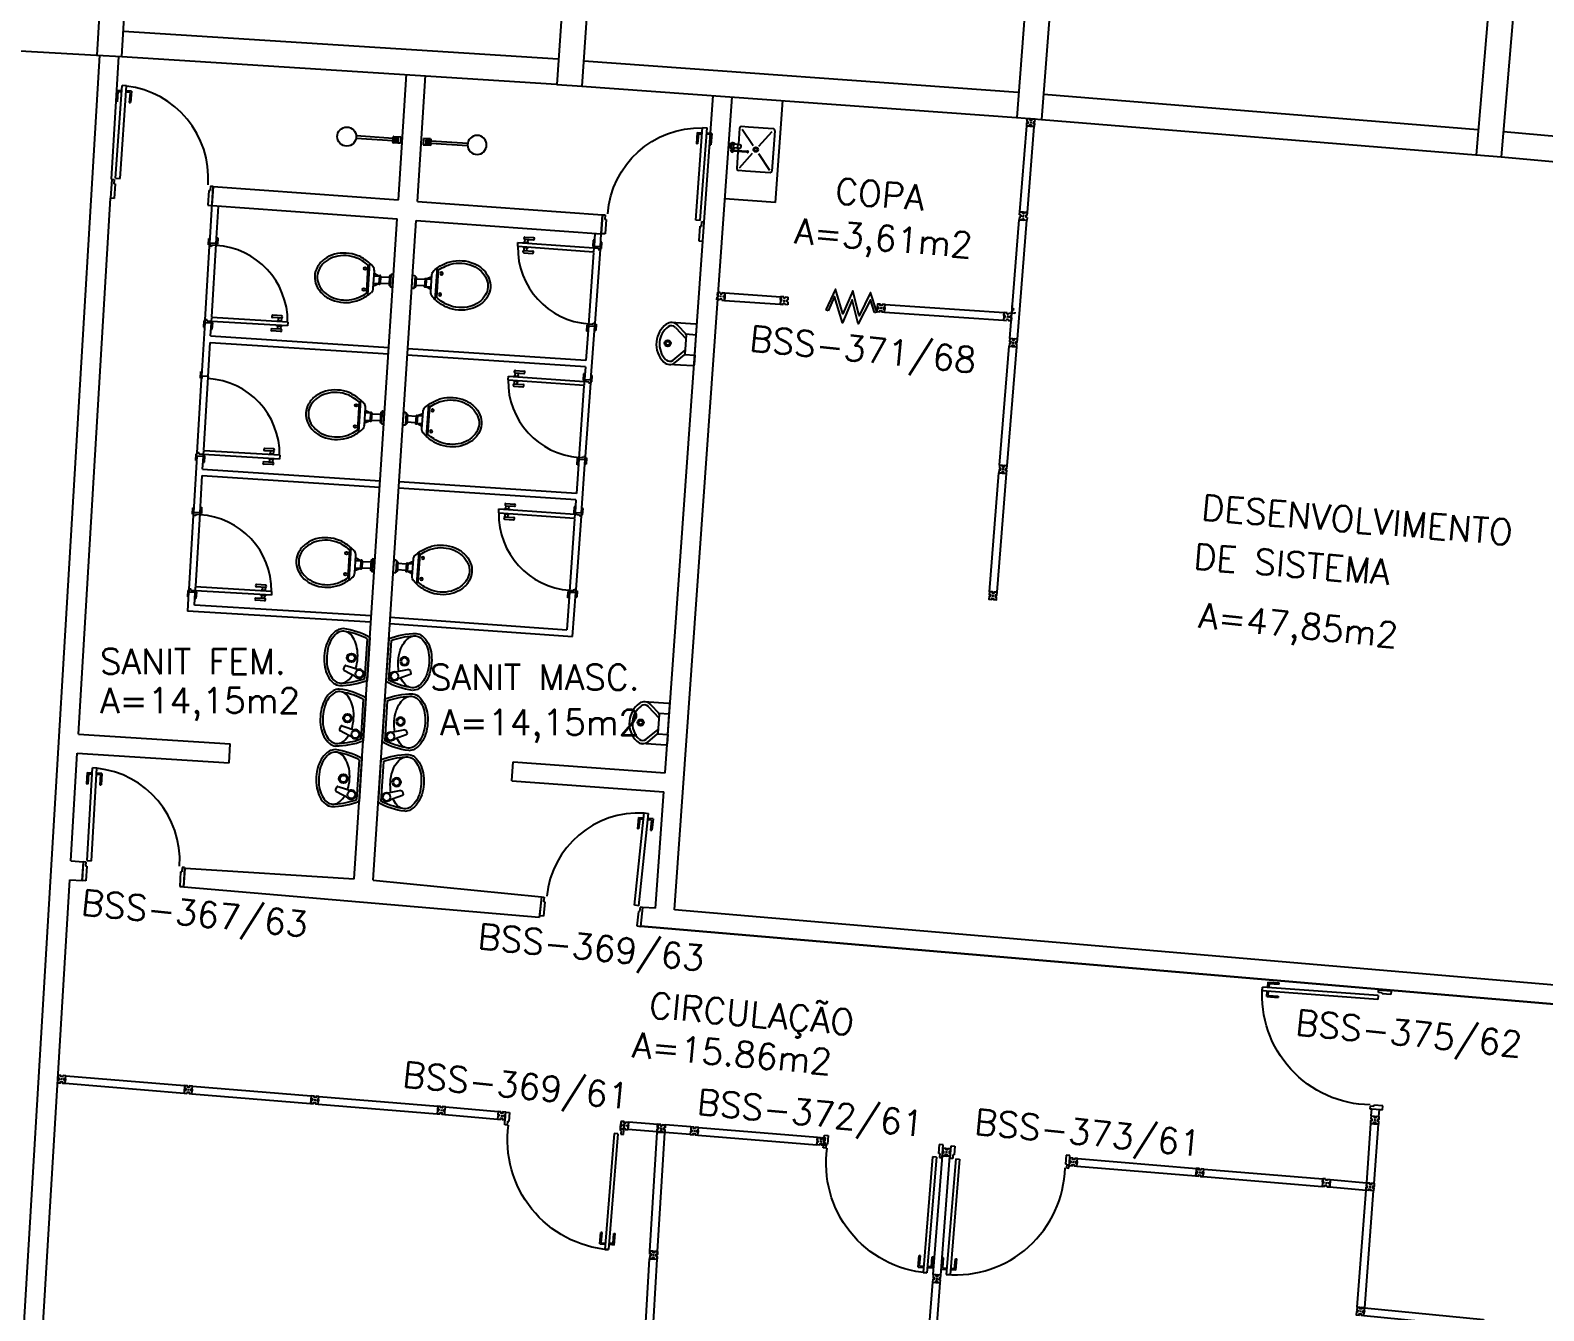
# Model space of a CAD drawing. Extents: x -152 to 150, y 325 to 437.
# Drawn here: x 25.26 to 37.19, y 416.68 to 426.77 of the extents above; entities that cross this region are included whole.
import ezdxf
from ezdxf.enums import TextEntityAlignment as Align

# ---------------------------------------------------------------- set-up
doc = ezdxf.new("R2010")
doc.units = 0
doc.header["$LTSCALE"] = 0.01
doc.header["$MEASUREMENT"] = 0
doc.header["$PDMODE"] = 98
doc.layers.get('0').update_dxf_attribs({"linetype": 'CONTINUOUS'})
doc.layers.get('DEFPOINTS').update_dxf_attribs({"linetype": 'CONTINUOUS'})
for name, color, linetype in [('ALV', 2, 'CONTINUOUS'), ('AREA', 2, 'CONTINUOUS'), ('BANC', 2, 'CONTINUOUS'), ('DIV', 2, 'CONTINUOUS'), ('ESQ', 1, 'CONTINUOUS'), ('ESTR', 3, 'CONTINUOUS'), ('MACANETA', 2, 'CONTINUOUS'), ('MARCO', 2, 'CONTINUOUS'), ('MAÇANETA', 2, 'CONTINUOUS'), ('PEÇAS', 1, 'CONTINUOUS'), ('PORTA', 2, 'CONTINUOUS'), ('SOLEIRA', 1, 'CONTINUOUS'), ('TEXTO', 2, 'CONTINUOUS'), ('TEXTO-CENTRO-CUSTO', 2, 'CONTINUOUS'), ('TEXTO-ENDEREÇO', 2, 'CONTINUOUS')]:
    doc.layers.add(name, color=color, linetype=linetype)
doc.styles.add('1', font='romans.shx')
doc.styles.add('UNB-100', font='simplex.shx', dxfattribs={"height": 3})
doc.styles.add('UNB-100-1', font='simplex.shx', dxfattribs={"height": 0.2})
doc.dimstyles.new('1-600', dxfattribs={"dimtxt": 1.1, "dimasz": 2.5, "dimexe": 2, "dimexo": 4, "dimgap": 0.2, "dimtad": 1, "dimdec": 0, "dimzin": 4, "dimdsep": 46, "dimlunit": 6, "dimtxsty": '1', "dimblk1": 'NONE', "dimblk2": 'NONE', "dimsah": 1, "dimcen": 0, "dimclrd": 2, "dimclre": 2, "dimclrt": 2, "dimadec": 0, "dimazin": 0, "dimtfac": 1, "dimtdec": 0, "dimtmove": 2, "dimatfit": 3, "dimldrblk": 'NONE', "dimfxl": 0, "dimtolj": 1, "dimtzin": 0, "dimarcsym": 0})

# ---------------------------------------------------------------- blocks, each defined once
blk = doc.blocks.new('PILAR-SSC')
blk.add_lwpolyline([(0, 0), (0, -1.5), (0.2, -1.5), (0.2, 0)], close=True)
blk = doc.blocks.new('DIVMT-SSC')
for p, q in [((0, 0.005), (0, -0.005)), ((0, -0.005), (0, 0.005)), ((-0.03, -0.03), (-0.03, -0.97)), ((0.006, -0.03), (-0.006, -0.03)), ((-0.005, 0), (0.005, 0)), ((0.005, 0), (-0.005, 0)), ((0.006, -0.02), (0.006, -0.03)), ((0.03, -0.03), (0.03, -0.97)), ((0.03, -0.97), (-0.03, -0.97)), ((-0.006, -0.98), (-0.006, -0.97)), ((-0.006, -0.98), (0.006, -0.98)), ((0.006, -1.001), (-0.006, -1.001)), ((0.005, -0.97), (-0.005, -0.97)), ((0, -0.994), (0, -1.007)), ((0, -1.02), (0, -1.021)), ((0.006, -0.98), (0.006, -0.97))]:
    blk.add_line(p, q)
blk.add_lwpolyline([(0.006, -0.02), (-0.006, -0.02), (0.006, -0.02), (0.006, -0.03), (0.03, -0.03), (0.03, -0.008), (0.02, -0.008), (0.02, 0.008), (0.03, 0.008), (0.03, 0.03), (0.006, 0.03), (0.006, 0.02), (-0.006, 0.02), (-0.006, 0.03), (-0.03, 0.03), (-0.03, 0.008), (-0.02, 0.008), (-0.02, -0.008), (-0.03, -0.008), (-0.03, -0.03), (-0.006, -0.03), (-0.006, -0.02), (-0.006, -0.03)])
blk = doc.blocks.new('LAVAT-P')
for p, q in [((-0.17, 0), (0.17, 0)), ((-0.157, -0.02), (0.157, -0.02)), ((0.063, -0.173), (0.094, -0.055)), ((0.102, -0.187), (0.151, -0.074)), ((0.069, -0.185), (0.09, -0.192))]:
    blk.add_line(p, q)
for points in [[(0.083, -0.096, 0.121735), (-0.082, -0.096, 0.073747), (-0.145, -0.122, 0.106861), (-0.192, -0.165, 0.153587), (-0.205, -0.208, 0.153587)], [(-0.205, -0.208, 0.153587), (-0.192, -0.251, 0.106861), (-0.145, -0.294, 0.073747), (-0.082, -0.32, 0.060305), (0, -0.329, 0.060305), (0.082, -0.32, 0.073747), (0.145, -0.294, 0.106861), (0.192, -0.251, 0.153587), (0.205, -0.208, 0.153587), (0.192, -0.165, 0.106861), (0.145, -0.122, 0.014792), (0.133, -0.115, 0.039243)], [(-0.225, -0.214, 0.136108), (-0.208, -0.262, 0.106861), (-0.155, -0.311, 0.073747), (-0.087, -0.339, 0.060305), (0, -0.349, 0.060305), (0.087, -0.339, 0.073747), (0.155, -0.311, 0.106861), (0.208, -0.262, 0.136108), (0.225, -0.214, 0.062982)]]:
    blk.add_lwpolyline(points, format="xyb")
for centre, radius in [((0, -0.135), 0.0347), ((0, -0.135), 0.0265), ((0.122, -0.065), 0.03)]:
    blk.add_circle(centre, radius)
for centre, radius, start, end in [((0.376, -0.254), 0.602, 155.0201, 176.1902), ((-0.376, -0.254), 0.602, 3.8098, 24.9799), ((0.376, -0.254), 0.582, 156.2686, 173.4578), ((0.122, -0.065), 0.0361, 302.4689, 199.2518), ((-0.376, -0.254), 0.582, 6.5422, 23.7314), ((0.073, -0.176), 0.01, 165.2139, 250.8603), ((0.093, -0.183), 0.01, 250.8603, 336.5068)]:
    blk.add_arc(centre, radius, start, end)
blk = doc.blocks.new('VDC-P')
for p, q in [((-0.127, 0.192), (0.127, 0.192)), ((-0.109, 0.202), (0.109, 0.202)), ((-0.068, 0.152), (0.068, 0.152)), ((-0.05, 0.152), (-0.03, 0.11)), ((-0.03, 0.152), (-0.03, 0.11)), ((0.03, 0.152), (0.03, 0.11)), ((0.05, 0.152), (0.03, 0.11)), ((-0.05, 0.015), (-0.05, 0)), ((-0.05, 0), (0.05, 0)), ((0.045, 0.02), (-0.045, 0.02)), ((-0.04, 0.025), (-0.04, 0.02)), ((0.035, 0.03), (-0.035, 0.03)), ((0.03, 0.11), (-0.03, 0.11)), ((0.03, 0.1), (-0.03, 0.1)), ((-0.025, 0.1), (-0.025, 0.03)), ((0.025, 0.1), (0.025, 0.03)), ((0.04, 0.025), (0.04, 0.02)), ((0.05, 0.015), (0.05, 0))]:
    blk.add_line(p, q)
for points in [[(0.16, 0.244, 0.050424), (0.18, 0.288, 0.082137), (0.195, 0.381, 0.082137), (0.18, 0.474, 0.090148), (0.138, 0.549, 0.104406), (0.073, 0.601, 0.117345), (0, 0.619, 0.117345), (-0.073, 0.601, 0.104406), (-0.138, 0.549, 0.090148), (-0.18, 0.474, 0.082137), (-0.195, 0.381, 0.082137)], [(0.142, 0.254, 0.050424), (0.161, 0.295, 0.082137), (0.175, 0.381, 0.082137), (0.161, 0.468, 0.090148), (0.122, 0.536, 0.104406), (0.064, 0.583, 0.117345), (0, 0.599, 0.117345), (-0.064, 0.583, 0.104406), (-0.122, 0.536, 0.090148), (-0.161, 0.468, 0.082137), (-0.175, 0.381, 0.082137)], [(-0.195, 0.381, 0.082137), (-0.18, 0.288, 0.050424), (-0.16, 0.244, 0.104406)], [(-0.175, 0.381, 0.082137), (-0.161, 0.295, 0.050424), (-0.142, 0.254, 0.050424)]]:
    blk.add_lwpolyline(points, format="xyb")
for centre in [(-0.083, 0.226), (0.083, 0.226)]:
    blk.add_circle(centre, 0.0101)
for centre, radius, start, end in [((0.08, 0.36), 0.266, 205.6863, 226.7558), ((0.08, 0.36), 0.246, 205.6863, 219.7706), ((-0.08, 0.36), 0.266, 313.2442, 334.3137), ((-0.08, 0.36), 0.246, 320.2294, 334.3137), ((-0.068, 0.202), 0.05, 226.7558, 270), ((0.068, 0.202), 0.05, 270, 313.2442), ((-0.045, 0.015), 0.005, 90, 180), ((-0.035, 0.025), 0.005, 90, 180), ((-0.03, 0.105), 0.005, 90, 270), ((0.03, 0.105), 0.005, 270, 90), ((0.035, 0.025), 0.005, 0, 90), ((0.045, 0.015), 0.005, 360, 90)]:
    blk.add_arc(centre, radius, start, end)
blk = doc.blocks.new('MACANETA')
at = {"layer": 'MACANETA'}
for p, q in [((-0.077, 0.052), (-0.077, 0.12)), ((-0.059, 0.052), (-0.059, 0.12)), ((0.029, 0.052), (0.029, 0.12)), ((0.047, 0.052), (0.047, 0.12)), ((-0.059, 0.075), (-0.036, 0.075)), ((-0.059, 0.052), (-0.036, 0.052)), ((-0.036, 0.044), (-0.036, 0.084)), ((-0.036, 0.084), (-0.03, 0.084)), ((-0.036, 0.044), (-0.03, 0.044)), ((0.006, 0.084), (0, 0.084)), ((0.006, 0.044), (0, 0.044)), ((0.006, 0.044), (0.006, 0.084)), ((0.029, 0.075), (0.006, 0.075)), ((0.029, 0.052), (0.006, 0.052))]:
    blk.add_line(p, q, dxfattribs=at)
for centre, start, end in [((-0.068, 0.12), 90, 180), ((-0.068, 0.12), 0, 90), ((0.038, 0.12), 90, 180), ((0.038, 0.12), 0, 90), ((-0.068, 0.052), 180, 270), ((-0.068, 0.052), 270, 0), ((0.038, 0.052), 180, 270), ((0.038, 0.052), 270, 0)]:
    blk.add_arc(centre, 0.00874, start, end, dxfattribs=at)
blk = doc.blocks.new('DOOR60-SSC')
at = {"layer": 'PORTA'}
for p, q in [((0.015, -0.6), (0.015, 0)), ((0.015, 0), (0.045, 0)), ((0.045, -0.6), (0.045, 0)), ((0.045, -0.6), (0.015, -0.6))]:
    blk.add_line(p, q, dxfattribs=at)
at = {"layer": 'PORTA', "color": 1}
blk.add_arc((0.015, 0), 0.6, 272.866, 0, dxfattribs=at)
at = {"layer": 'PORTA'}
blk.add_blockref('MACANETA', (0.045, -0.6), dxfattribs=at)
blk = doc.blocks.new('PE80-SSC')
at = {"color": 2}
for p, q in [((0.075, 0), (-0.075, 0)), ((-0.075, -0.03), (-0.075, 0)), ((0.075, 0), (0.075, -0.02)), ((0.777, 0.01), (0.687, 0.01)), ((0.687, 0), (0.687, 0.01)), ((0.777, 0.01), (0.777, -0.03)), ((0.04, -0.03), (-0.075, -0.03)), ((0.075, -0.02), (0.04, -0.02)), ((0.04, -0.03), (0.04, -0.02)), ((0.085, -0.03), (0.817, -0.03)), ((0.085, -0.03), (0.085, -0.065)), ((0.085, -0.065), (0.817, -0.065)), ((0.767, 0), (0.687, 0)), ((0.767, -0.095), (0.687, -0.095)), ((0.687, -0.095), (0.687, -0.105)), ((0.777, -0.105), (0.687, -0.105)), ((0.767, 0), (0.767, -0.03)), ((0.767, -0.095), (0.767, -0.065)), ((0.777, -0.105), (0.777, -0.065)), ((0.817, -0.065), (0.817, -0.03)), ((0.04, -0.771), (-0.075, -0.771)), ((-0.075, -0.771), (-0.075, -0.801)), ((0.075, -0.801), (-0.075, -0.801)), ((0.075, -0.802), (-0.075, -0.802)), ((0.04, -0.771), (0.04, -0.781)), ((0.075, -0.781), (0.04, -0.781)), ((0.075, -0.801), (0.075, -0.781))]:
    blk.add_line(p, q, dxfattribs=at)
at = {"color": 1}
blk.add_arc((0.085, -0.03), 0.731, 270, 357.3429, dxfattribs=at)
blk = doc.blocks.new('MICTR-P-SSC')
for p, q in [((0, 0.08), (0, 0.155)), ((0.01, 0.165), (0.205, 0.165)), ((0.168, 0.129), (0.08, 0.046)), ((0.151, 0.147), (0.083, 0.083)), ((0, 0.08), (0, -0.08)), ((0.081, 0.08), (0, 0.08)), ((0.08, -0.076), (0.08, 0.076)), ((0, -0.08), (0, -0.155)), ((0, -0.08), (0.081, -0.08)), ((0.168, -0.129), (0.08, -0.046)), ((0.151, -0.147), (0.083, -0.083)), ((0.01, -0.165), (0.205, -0.165))]:
    blk.add_line(p, q)
for radius in [0.025, 0.015]:
    blk.add_circle((0.22, 0), radius)
for centre, radius, start, end in [((0.01, 0.155), 0.01, 90, 180), ((0.197, 0.098), 0.0675, 49.5319, 133.3634), ((0.197, 0.098), 0.0425, 49.5319, 133.3634), ((0.114, 0), 0.171, 357.4005, 49.5319), ((0.114, 0), 0.196, 358.2793, 49.5319), ((0.09, 0.076), 0.01, 133.3634, 180), ((0.09, -0.076), 0.01, 180, 226.6366), ((0.114, 0), 0.171, 310.4681, 357.3509), ((0.114, 0), 0.196, 310.4681, 357.7012), ((0.01, -0.155), 0.01, 180, 270), ((0.197, -0.098), 0.0675, 226.6366, 310.4681), ((0.197, -0.098), 0.0425, 226.6366, 310.4681)]:
    blk.add_arc(centre, radius, start, end)
blk = doc.blocks.new('PD80-SSC')
at = {"color": 2}
for p, q in [((-0.777, 0.01), (-0.777, -0.03)), ((-0.777, 0.01), (-0.687, 0.01)), ((-0.687, 0), (-0.687, 0.01)), ((-0.075, 0), (0.075, 0)), ((-0.075, 0), (-0.075, -0.02)), ((0.075, -0.03), (0.075, 0)), ((-0.817, -0.065), (-0.817, -0.03)), ((-0.085, -0.03), (-0.817, -0.03)), ((-0.085, -0.065), (-0.817, -0.065)), ((-0.777, -0.105), (-0.777, -0.065)), ((-0.777, -0.105), (-0.687, -0.105)), ((-0.767, 0), (-0.767, -0.03)), ((-0.767, 0), (-0.687, 0)), ((-0.767, -0.095), (-0.767, -0.065)), ((-0.767, -0.095), (-0.687, -0.095)), ((-0.687, -0.095), (-0.687, -0.105)), ((-0.085, -0.03), (-0.085, -0.065)), ((-0.075, -0.02), (-0.04, -0.02)), ((-0.04, -0.03), (-0.04, -0.02)), ((-0.04, -0.03), (0.075, -0.03)), ((-0.075, -0.781), (-0.04, -0.781)), ((-0.075, -0.801), (-0.075, -0.781)), ((-0.075, -0.801), (0.075, -0.801)), ((-0.075, -0.802), (0.075, -0.802)), ((-0.04, -0.771), (0.075, -0.771)), ((-0.04, -0.771), (-0.04, -0.781)), ((0.075, -0.771), (0.075, -0.801))]:
    blk.add_line(p, q, dxfattribs=at)
at = {"color": 1}
blk.add_arc((-0.085, -0.03), 0.731, 182.6571, 270, dxfattribs=at)
blk = doc.blocks.new('A$C73356FFD')
at = {"layer": 'DIV'}
for p, q in [((0.025, 0.03), (0.035, 0.03)), ((0.035, 0.03), (0.025, 0.03)), ((0.03, 0.025), (0.03, 0.035)), ((0.03, 0.035), (0.03, 0.025))]:
    blk.add_line(p, q, dxfattribs=at)
blk.add_lwpolyline([(0.009, 0.036), (0, 0.036), (0, 0.06), (0.022, 0.06), (0.022, 0.05), (0.038, 0.05), (0.038, 0.06), (0.06, 0.06), (0.06, 0.036), (0.05, 0.036), (0.05, 0.024), (0.06, 0.024), (0.06, 0), (0.038, 0), (0.038, 0.01), (0.022, 0.01), (0.022, 0), (0, 0), (0, 0.024), (0.009, 0.024)], close=True, dxfattribs=at)
blk = doc.blocks.new('A$C265F004B')
at = {"linetype": 'Continuous'}
blk.add_blockref('A$C73356FFD', (0, 0), dxfattribs=at)
blk = doc.blocks.new('PDV2D-SSC')
for p, q in [((-0.106, 0.965), (-0.076, 0.965)), ((-0.106, 0.05), (-0.106, 0.965)), ((-0.076, 0.05), (-0.076, 0.965)), ((-0.148, 0.925), (-0.108, 0.925)), ((-0.148, 0.925), (-0.148, 0.835)), ((-0.138, 0.915), (-0.108, 0.915)), ((-0.138, 0.915), (-0.138, 0.835)), ((-0.034, 0.925), (-0.074, 0.925)), ((-0.044, 0.915), (-0.074, 0.915)), ((-0.044, 0.915), (-0.044, 0.835)), ((-0.034, 0.925), (-0.034, 0.835)), ((-0.138, 0.835), (-0.148, 0.835)), ((-0.044, 0.835), (-0.034, 0.835)), ((-0.95, 0.05), (-0.97, 0.05)), ((-0.97, 0.05), (-0.97, 0.035)), ((-0.97, 0.035), (-0.97, -0.035)), ((-0.95, 0.02), (-0.95, 0.05)), ((-0.95, 0.02), (-0.94, 0.02)), ((-0.94, -0.05), (-0.94, 0.02)), ((-0.076, 0.05), (-0.106, 0.05)), ((-0.051, 0.02), (-0.061, 0.02)), ((-0.061, -0.05), (-0.061, 0.02)), ((-0.051, 0.05), (-0.031, 0.05)), ((-0.051, 0.02), (-0.051, 0.05)), ((-0.031, 0.05), (-0.031, -0.05)), ((-0.97, -0.035), (-0.97, -0.05)), ((-0.97, -0.05), (-0.94, -0.05)), ((-0.031, -0.05), (-0.061, -0.05))]:
    blk.add_line(p, q)
at = {"color": 1}
blk.add_arc((-0.076, 0.1), 0.865, 90, 183.3214, dxfattribs=at)
blk = doc.blocks.new('A$C0AA36080')
at = {"linetype": 'Continuous'}
blk.add_blockref('A$C73356FFD', (0, 0), dxfattribs=at)
blk = doc.blocks.new('A$C2A1C1759')
at = {"linetype": 'Continuous'}
blk.add_blockref('A$C73356FFD', (0, 0), dxfattribs=at)
blk = doc.blocks.new('A$C282A6B1B')
at = {"linetype": 'Continuous'}
blk.add_blockref('A$C73356FFD', (0, 0), dxfattribs=at)
blk = doc.blocks.new('*D68')
at = {"layer": 'DEFPOINTS', "color": 0}
for p in [(-16.911, 434.96), (25.872, 428.073), (25.783, 426.576), (-100.778, 416.69), (-100.424, 415.233)]:
    blk.add_point(p, dxfattribs=at)
at = {"layer": 'TEXTO-CENTRO-CUSTO', "color": 2, "lineweight": -2}
for p, q in [((26.11, 432.066), (26.377, 436.527)), ((-101.723, 420.577), (-102.785, 424.95))]:
    blk.add_line(p, q, dxfattribs=at)
blk.add_arc((0.36, 0.497), 434.806, 86.58537, 103.65854, dxfattribs=at)
at = {"layer": 'TEXTO-CENTRO-CUSTO', "color": 2, "insert": (-38.525, 434.313), "char_height": 1.1, "attachment_point": 5, "rotation": 5.122, "style": '1'}
blk.add_mtext('\\A1;Física', dxfattribs=at)
blk = doc.blocks.new('_NONE')
at = {"color": 0, "linetype": 'ByBlock'}
blk.add_circle((0, 0), 0.25, dxfattribs=at)
blk = doc.blocks.new('MTT-SSC')
for p, q in [((-0.006, 0.03), (-0.03, 0.03)), ((-0.03, 0.008), (-0.03, 0.03)), ((-0.03, 0.008), (-0.02, 0.008)), ((-0.02, -0.008), (-0.02, 0.008)), ((-0.006, 0.0205), (-0.006, 0.03)), ((0.006, 0.0205), (-0.006, 0.0205)), ((0.0051, 0), (-0.0051, 0)), ((-0.0051, 0), (0.0051, 0)), ((0, -0.0051), (0, 0.0051)), ((0, 0.0051), (0, -0.0051)), ((0.006, 0.0205), (0.006, 0.03)), ((0.006, 0.03), (0.03, 0.03)), ((0.02, -0.008), (0.02, 0.008)), ((0.03, 0.008), (0.02, 0.008)), ((0.03, 0.008), (0.03, 0.03)), ((-0.03, -0.008), (-0.02, -0.008)), ((-0.03, -0.008), (-0.03, -0.03)), ((-0.03, -0.03), (-0.006, -0.03)), ((-0.03, -0.03), (-0.009, -0.03)), ((-0.009, -0.03), (-0.027, -0.03)), ((-0.006, -0.0205), (-0.006, -0.03)), ((-0.006, -0.0205), (-0.006, -0.03)), ((0.006, -0.0205), (-0.006, -0.0205)), ((-0.006, -0.0205), (0.006, -0.0205)), ((0.006, -0.0205), (0.006, -0.03)), ((0.006, -0.0205), (0.006, -0.03)), ((0.03, -0.03), (0.006, -0.03)), ((0.03, -0.008), (0.02, -0.008)), ((0.03, -0.008), (0.03, -0.03))]:
    blk.add_line(p, q)
blk = doc.blocks.new('MDIVMT-SSC')
for p, q in [((-0.03, 0.03), (-0.03, 0.006)), ((-0.008, 0.03), (-0.03, 0.03)), ((-0.0185, 0.006), (-0.03, 0.006)), ((-0.0185, -0.006), (-0.0185, 0.006)), ((-0.008, 0.03), (-0.008, 0.02)), ((-0.008, 0.02), (0.008, 0.02)), ((-0.0051, 0), (0.0051, 0)), ((-0.0051, 0), (0.0051, 0)), ((0, -0.0051), (0, 0.0051)), ((0, -0.0051), (0, 0.0051)), ((0.008, 0.03), (0.008, 0.02)), ((0.008, 0.03), (0.03, 0.03)), ((0.0205, 0.006), (0.03, 0.006)), ((0.0205, -0.006), (0.0205, 0.006)), ((0.0205, 0.006), (0.03, 0.006)), ((0.0205, -0.006), (0.0205, 0.006)), ((0.03, 0.03), (0.03, -0.03)), ((0.03, 0.03), (0.47, 0.03)), ((0.03, 0.006), (0.03, 0.03)), ((0.03, 0.009), (0.03, 0.027)), ((0.03, 0.005), (0.03, -0.005)), ((0.47, 0.03), (0.47, -0.03)), ((0.4795, 0.006), (0.47, 0.006)), ((0.47, 0.005), (0.47, -0.005)), ((0.4795, -0.006), (0.4795, 0.006)), ((0.4949, 0), (0.5051, 0)), ((0.5051, 0), (0.4949, 0)), ((0.5, -0.0051), (0.5, 0.0051)), ((-0.0185, -0.006), (-0.03, -0.006)), ((-0.03, -0.03), (-0.03, -0.006)), ((-0.008, -0.03), (-0.03, -0.03)), ((-0.008, -0.03), (-0.008, -0.02)), ((-0.008, -0.02), (0.008, -0.02)), ((0.008, -0.03), (0.008, -0.02)), ((0.008, -0.03), (0.03, -0.03)), ((0.0205, -0.006), (0.03, -0.006)), ((0.0205, -0.006), (0.03, -0.006)), ((0.03, -0.006), (0.03, -0.03)), ((0.03, -0.03), (0.03, -0.009)), ((0.03, -0.009), (0.03, -0.027)), ((0.03, -0.03), (0.47, -0.03)), ((0.4795, -0.006), (0.47, -0.006))]:
    blk.add_line(p, q)
blk = doc.blocks.new('INOXA1-P')
for p, q in [((0.12, 0.23), (0.12, 0.047)), ((0.22, 0.25), (0.14, 0.25)), ((0.15, 0.22), (0.287, 0.043)), ((0.5, 0.25), (0.22, 0.25)), ((0.353, 0.043), (0.49, 0.22)), ((0.52, 0.23), (0.52, -0.23)), ((0.043, 0.008), (0.043, -0.022)), ((0.062, 0.04), (0.071, 0.04)), ((0.131, 0.048), (0.076, 0.043)), ((0.131, -0.002), (0.076, 0.003)), ((0.22, -0.027), (0.054, -0.027)), ((0.22, -0.037), (0.054, -0.037)), ((0.063, -0.003), (0.063, -0.021)), ((0.12, -0.001), (0.12, -0.027)), ((0.12, -0.037), (0.12, -0.23)), ((0.15, -0.22), (0.287, -0.043)), ((0.231, -0.027), (0.22, -0.027)), ((0.231, -0.037), (0.22, -0.037)), ((0.353, -0.043), (0.49, -0.22)), ((0.22, -0.25), (0.14, -0.25)), ((0.5, -0.25), (0.22, -0.25))]:
    blk.add_line(p, q)
blk.add_lwpolyline([(0.076, 0.003), (0.072, 0.004), (0.069, 0.009), (0.067, 0.015), (0.066, 0.023), (0.067, 0.031), (0.069, 0.037), (0.072, 0.042), (0.076, 0.043)])
blk.add_lwpolyline([(0.131, 0.048), (0.137, 0.046), (0.143, 0.041), (0.147, 0.033), (0.148, 0.023), (0.147, 0.013), (0.143, 0.006), (0.137, 0), (0.131, -0.002), (0.125, 0), (0.119, 0.006), (0.115, 0.013), (0.114, 0.023), (0.115, 0.033), (0.119, 0.041), (0.125, 0.046)], close=True)
for radius in [0.0266, 0.0163]:
    blk.add_circle((0.32, 0), radius)
for centre, radius, start, end in [((0.14, 0.23), 0.02, 90, 180), ((0.5, 0.23), 0.02, 360, 90), ((0.054, 0.023), 0.0349, 36.1705, 252.2568), ((0.054, 0.023), 0.0189, 62.7367, 235.7375), ((0.073, -0.003), 0.01, 102.8285, 180), ((0.054, 0.023), 0.0349, 285.5373, 323.9987), ((0.054, -0.032), 0.0145, 20.161, 339.839), ((0.054, -0.032), 0.005, 90.0037, 269.9963), ((0.231, -0.032), 0.00738, 222.6559, 137.3441), ((0.231, -0.032), 0.005, 269.9935, 90.0065), ((0.14, -0.23), 0.02, 180, 270), ((0.5, -0.23), 0.02, 270, 360)]:
    blk.add_arc(centre, radius, start, end)
blk = doc.blocks.new('CHUV-P')
for p, q in [((-0.06, 0.01), (-0.351, 0.01)), ((-0.06, -0.02), (-0.06, 0.02)), ((-0.02, 0.015), (-0.06, 0.015)), ((-0.02, 0.005), (-0.06, 0.005)), ((-0.055, 0.025), (0, 0.025)), ((-0.02, 0.025), (-0.02, -0.025)), ((0, 0.025), (0, -0.025)), ((-0.06, -0.01), (-0.351, -0.01)), ((-0.02, -0.005), (-0.06, -0.005)), ((-0.02, -0.015), (-0.06, -0.015)), ((-0.02, -0.025), (-0.055, -0.025)), ((0, -0.025), (-0.02, -0.025))]:
    blk.add_line(p, q)
blk.add_circle((-0.425, 0), 0.075)
for centre, start, end in [((-0.055, 0.02), 90, 180), ((-0.055, -0.02), 180, 270)]:
    blk.add_arc(centre, 0.005, start, end)
blk = doc.blocks.new('PDV2E-SSC')
at = {"layer": 'DIV'}
for p, q in [((0.076, 0.05), (0.076, 0.965)), ((0.106, 0.965), (0.076, 0.965)), ((0.106, 0.05), (0.106, 0.965)), ((0.034, 0.925), (0.034, 0.835)), ((0.034, 0.925), (0.074, 0.925)), ((0.044, 0.915), (0.044, 0.835)), ((0.044, 0.915), (0.074, 0.915)), ((0.148, 0.925), (0.108, 0.925)), ((0.138, 0.915), (0.108, 0.915)), ((0.138, 0.915), (0.138, 0.835)), ((0.148, 0.925), (0.148, 0.835)), ((0.044, 0.835), (0.034, 0.835)), ((0.138, 0.835), (0.148, 0.835)), ((0.031, 0.05), (0.031, -0.05)), ((0.051, 0.05), (0.031, 0.05)), ((0.051, 0.02), (0.051, 0.05)), ((0.051, 0.02), (0.061, 0.02)), ((0.061, -0.05), (0.061, 0.02)), ((0.076, 0.05), (0.106, 0.05)), ((0.95, 0.02), (0.94, 0.02)), ((0.94, -0.05), (0.94, 0.02)), ((0.95, 0.02), (0.95, 0.05)), ((0.95, 0.05), (0.97, 0.05)), ((0.97, 0.05), (0.97, 0.035)), ((0.97, 0.035), (0.97, -0.035)), ((0.031, -0.05), (0.061, -0.05)), ((0.97, -0.05), (0.94, -0.05)), ((0.97, -0.035), (0.97, -0.05))]:
    blk.add_line(p, q, dxfattribs=at)
at = {"layer": 'DIV', "color": 1}
blk.add_arc((0.076, 0.1), 0.865, 356.6786, 90, dxfattribs=at)
blk = doc.blocks.new('*D84')
at = {"layer": 'DEFPOINTS', "color": 0}
for p in [(47.158, 432.777), (25.872, 428.073), (25.783, 426.576), (87.274, 419.938), (86.97, 418.469)]:
    blk.add_point(p, dxfattribs=at)
at = {"layer": 'TEXTO-CENTRO-CUSTO', "color": 2, "lineweight": -2}
for p, q in [((26.11, 432.066), (26.377, 436.527)), ((88.086, 423.855), (88.99, 428.216))]:
    blk.add_line(p, q, dxfattribs=at)
blk.add_arc((0.361, 0.52), 434.783, 78.29268, 86.58537, dxfattribs=at)
at = {"layer": 'TEXTO-CENTRO-CUSTO', "color": 2, "insert": (57.75, 432.689), "char_height": 1.1, "attachment_point": 5, "rotation": 352.4357, "style": '1'}
blk.add_mtext('\\A1;CPD', dxfattribs=at)
blk = doc.blocks.new('divi')
at = {"layer": 'BANC'}
for p, q in [((31.608, 425.297), (31.59, 425.306)), ((31.974, 425.284), (31.993, 425.29))]:
    blk.add_line(p, q, dxfattribs=at)
at = {"layer": 'PORTA'}
for points in [[(31.993, 425.29), (31.943, 425.441), (31.852, 425.257), (31.802, 425.455), (31.724, 425.274), (31.665, 425.467), (31.59, 425.306)], [(31.974, 425.284), (31.941, 425.385), (31.846, 425.194), (31.798, 425.384), (31.721, 425.204), (31.658, 425.409), (31.608, 425.297)]]:
    blk.add_lwpolyline(points, dxfattribs=at)
blk = doc.blocks.new('DIV35')
for p, q in [((-0.008, 0.32), (-0.03, 0.32)), ((-0.03, 0.32), (-0.03, 0.296)), ((-0.0185, 0.296), (-0.03, 0.296)), ((-0.03, 0.26), (-0.03, 0.284)), ((-0.0185, 0.284), (-0.03, 0.284)), ((-0.03, 0.26), (-0.03, 0.03)), ((0.03, 0.26), (-0.03, 0.26)), ((-0.03, 0.26), (-0.009, 0.26)), ((-0.008, 0.26), (-0.03, 0.26)), ((-0.009, 0.26), (-0.027, 0.26)), ((-0.0185, 0.284), (-0.0185, 0.296)), ((-0.008, 0.32), (-0.008, 0.31)), ((-0.008, 0.31), (0.008, 0.31)), ((-0.008, 0.27), (0.008, 0.27)), ((-0.008, 0.26), (-0.008, 0.27)), ((-0.006, 0.2695), (0.006, 0.2695)), ((-0.006, 0.2695), (-0.006, 0.26)), ((-0.0051, 0.29), (0.0051, 0.29)), ((-0.0051, 0.29), (0.0051, 0.29)), ((0.005, 0.26), (-0.005, 0.26)), ((0, 0.2951), (0, 0.2849)), ((0, 0.2849), (0, 0.2951)), ((0.006, 0.2695), (0.006, 0.26)), ((0.008, 0.32), (0.03, 0.32)), ((0.008, 0.32), (0.008, 0.31)), ((0.008, 0.26), (0.008, 0.27)), ((0.008, 0.26), (0.03, 0.26)), ((0.009, 0.26), (0.027, 0.26)), ((0.0205, 0.284), (0.0205, 0.296)), ((0.0205, 0.296), (0.03, 0.296)), ((0.0205, 0.284), (0.03, 0.284)), ((0.03, 0.296), (0.03, 0.32)), ((0.03, 0.284), (0.03, 0.26)), ((0.03, 0.26), (0.03, 0.03)), ((-0.006, 0.03), (-0.03, 0.03)), ((-0.03, 0.008), (-0.03, 0.03)), ((0.03, 0.03), (-0.03, 0.03)), ((-0.03, 0.008), (-0.02, 0.008)), ((-0.02, -0.008), (-0.02, 0.008)), ((-0.006, 0.0205), (-0.006, 0.03)), ((-0.006, 0.0205), (-0.006, 0.03)), ((0.006, 0.0205), (-0.006, 0.0205)), ((-0.006, 0.0205), (0.006, 0.0205)), ((0.0051, 0), (-0.0051, 0)), ((-0.0051, 0), (0.0051, 0)), ((0.005, 0.03), (-0.005, 0.03)), ((0, -0.0051), (0, 0.0051)), ((0, 0.0051), (0, -0.0051)), ((0, -0.0051), (0, 0.0051)), ((0.006, 0.03), (0.03, 0.03)), ((0.006, 0.0205), (0.006, 0.03)), ((0.006, 0.0205), (0.006, 0.03)), ((0.03, 0.008), (0.02, 0.008)), ((0.02, -0.008), (0.02, 0.008)), ((0.03, 0.008), (0.03, 0.03)), ((-0.03, -0.008), (-0.02, -0.008)), ((-0.03, -0.008), (-0.03, -0.03)), ((-0.03, -0.03), (-0.006, -0.03)), ((-0.006, -0.0185), (-0.006, -0.03)), ((0.006, -0.0185), (-0.006, -0.0185)), ((0.006, -0.0185), (0.006, -0.03)), ((0.03, -0.03), (0.006, -0.03)), ((0.03, -0.008), (0.02, -0.008)), ((0.03, -0.008), (0.03, -0.03))]:
    blk.add_line(p, q)

msp = doc.modelspace()

# ---------------------------------------------------------------- linework, layer by layer
at = {"layer": 'ALV'}
for p, q in [((22.352, 426.766), (25.781, 426.576)), ((25.993, 426.764), (29.42, 426.545)), ((24.95, 412.198), (25.808, 426.574)), ((25.9, 425.598), (25.957, 426.565)), ((25.981, 426.564), (29.408, 426.345)), ((29.622, 426.531), (33.046, 426.283)), ((28.161, 425.434), (28.226, 426.424)), ((28.311, 425.423), (28.375, 426.414)), ((29.607, 426.331), (33.032, 426.083)), ((30.337, 419.84), (30.792, 426.246)), ((30.571, 425.259), (30.642, 426.256)), ((33.247, 426.267), (36.67, 425.99)), ((31.134, 425.415), (31.191, 426.217)), ((33.231, 426.068), (36.654, 425.79)), ((36.871, 425.973), (40.291, 425.666)), ((36.853, 425.773), (40.273, 425.467)), ((25.893, 425.448), (25.904, 425.597)), ((26.701, 425.539), (28.161, 425.434)), ((25.639, 421.225), (25.891, 425.448)), ((26.692, 425.39), (28.151, 425.284)), ((28.311, 425.423), (29.77, 425.317)), ((31.134, 425.415), (30.735, 425.444)), ((27.811, 420.084), (28.151, 425.284)), ((27.961, 420.075), (28.301, 425.273)), ((28.301, 425.273), (29.759, 425.167)), ((29.759, 425.168), (29.77, 425.317)), ((30.263, 420.92), (30.561, 425.109)), ((25.639, 421.225), (26.836, 421.148)), ((26.828, 420.999), (26.836, 421.148)), ((25.579, 420.227), (25.63, 421.075)), ((25.63, 421.075), (26.828, 420.999)), ((29.056, 420.857), (29.066, 421.007)), ((29.066, 421.007), (30.263, 420.92)), ((29.056, 420.857), (30.253, 420.77)), ((30.187, 419.853), (30.253, 420.77)), ((25.579, 420.227), (25.679, 420.22)), ((25.669, 420.071), (25.679, 420.22)), ((26.469, 420.02), (26.479, 420.169)), ((26.479, 420.169), (27.811, 420.084)), ((25.1, 412.189), (25.57, 420.077)), ((25.57, 420.077), (25.669, 420.071)), ((29.271, 419.781), (26.469, 420.02)), ((27.961, 420.075), (29.288, 419.942)), ((29.288, 419.942), (29.271, 419.781)), ((30.086, 419.859), (30.07, 419.71)), ((30.187, 419.853), (30.086, 419.859)), ((43.413, 418.724), (30.337, 419.84))]:
    msp.add_line(p, q, dxfattribs=at)
msp.add_lwpolyline([(43.397, 418.575), (30.07, 419.713)], close=True, dxfattribs=at)
at = {"layer": 'DIV'}
for p, q in [((33.059, 425.339), (33.113, 426.017)), ((33.113, 426.017), (33.173, 426.012)), ((33.119, 425.334), (33.173, 426.012)), ((33.138, 426.024), (33.137, 426.015)), ((33.15, 426.023), (33.138, 426.024)), ((33.138, 426.015), (33.148, 426.014)), ((33.139, 426.045), (33.152, 426.044)), ((33.145, 426.038), (33.146, 426.052)), ((33.147, 426.064), (33.147, 426.065)), ((33.15, 426.023), (33.149, 426.014)), ((26.675, 425.094), (26.701, 425.539)), ((26.724, 425.091), (26.742, 425.386)), ((33.056, 425.301), (33.054, 425.279)), ((33.078, 425.277), (33.054, 425.279)), ((33.056, 425.301), (33.066, 425.3)), ((33.057, 425.317), (33.059, 425.339)), ((33.057, 425.317), (33.067, 425.316)), ((33.059, 425.339), (33.119, 425.334)), ((33.059, 425.339), (33.083, 425.337)), ((33.059, 425.339), (33.08, 425.337)), ((33.119, 425.334), (33.059, 425.339)), ((33.059, 425.339), (33.083, 425.337)), ((33.08, 425.337), (33.062, 425.338)), ((33.067, 425.316), (33.066, 425.3)), ((33.079, 425.286), (33.078, 425.277)), ((33.079, 425.286), (33.091, 425.285)), ((33.091, 425.285), (33.079, 425.286)), ((33.082, 425.327), (33.083, 425.337)), ((33.082, 425.327), (33.083, 425.337)), ((33.082, 425.327), (33.083, 425.337)), ((33.082, 425.327), (33.083, 425.337)), ((33.094, 425.326), (33.082, 425.327)), ((33.082, 425.327), (33.094, 425.326)), ((33.082, 425.327), (33.094, 425.326)), ((33.094, 425.326), (33.082, 425.327)), ((33.092, 425.306), (33.082, 425.307)), ((33.082, 425.307), (33.092, 425.306)), ((33.082, 425.307), (33.092, 425.306)), ((33.092, 425.306), (33.082, 425.307)), ((33.084, 425.337), (33.094, 425.336)), ((33.094, 425.336), (33.084, 425.337)), ((33.086, 425.301), (33.087, 425.311)), ((33.087, 425.311), (33.086, 425.301)), ((33.086, 425.301), (33.087, 425.311)), ((33.087, 425.311), (33.086, 425.301)), ((33.091, 425.285), (33.09, 425.276)), ((33.09, 425.276), (33.114, 425.274)), ((33.094, 425.326), (33.095, 425.336)), ((33.094, 425.326), (33.095, 425.336)), ((33.094, 425.326), (33.095, 425.336)), ((33.094, 425.326), (33.095, 425.336)), ((33.119, 425.334), (33.095, 425.336)), ((33.119, 425.334), (33.095, 425.336)), ((33.119, 425.334), (33.098, 425.335)), ((33.098, 425.335), (33.116, 425.334)), ((33.107, 425.313), (33.106, 425.297)), ((33.116, 425.296), (33.106, 425.297)), ((33.117, 425.312), (33.107, 425.313)), ((33.116, 425.296), (33.114, 425.274)), ((33.117, 425.312), (33.119, 425.334)), ((29.71, 425.171), (29.703, 425.071)), ((29.753, 425.068), (29.76, 425.167)), ((26.724, 425.091), (26.675, 425.094)), ((29.703, 425.071), (29.753, 425.068)), ((32.996, 424.564), (32.995, 424.542)), ((32.996, 424.564), (33.006, 424.563)), ((32.998, 424.58), (32.999, 424.602)), ((32.998, 424.58), (33.008, 424.579)), ((33.008, 424.579), (33.006, 424.563)), ((26.612, 424.045), (26.637, 424.465)), ((26.687, 424.462), (26.637, 424.465)), ((26.681, 424.362), (26.687, 424.462)), ((29.658, 424.443), (29.638, 424.169)), ((29.658, 424.443), (29.708, 424.439)), ((29.677, 424.016), (29.708, 424.439)), ((33.019, 424.54), (32.995, 424.542)), ((33.019, 424.55), (33.019, 424.54)), ((26.681, 424.362), (28.085, 424.271)), ((26.662, 424.042), (26.678, 424.312)), ((26.678, 424.312), (28.082, 424.221)), ((29.635, 424.119), (28.231, 424.211)), ((29.638, 424.169), (28.235, 424.261)), ((29.635, 424.119), (29.627, 424.019)), ((26.662, 424.042), (26.612, 424.045)), ((29.627, 424.019), (29.677, 424.016)), ((26.548, 422.972), (26.574, 423.416)), ((26.624, 423.413), (26.574, 423.416)), ((26.618, 423.314), (26.624, 423.413)), ((29.582, 423.391), (29.565, 423.121)), ((29.582, 423.391), (29.632, 423.388)), ((29.603, 422.968), (29.632, 423.388)), ((26.598, 422.969), (26.615, 423.264)), ((26.615, 423.264), (28.013, 423.172)), ((26.618, 423.314), (28.016, 423.222)), ((29.56, 423.071), (28.163, 423.163)), ((29.564, 423.121), (28.166, 423.213)), ((29.56, 423.071), (29.553, 422.972)), ((26.598, 422.969), (26.548, 422.972)), ((29.553, 422.972), (29.603, 422.968)), ((26.501, 422.193), (26.51, 422.343)), ((26.56, 422.34), (26.51, 422.343)), ((26.554, 422.24), (26.56, 422.34)), ((29.509, 422.343), (29.488, 422.048)), ((29.509, 422.343), (29.559, 422.34)), ((29.534, 421.995), (29.559, 422.34)), ((27.943, 422.107), (26.498, 422.193)), ((27.947, 422.157), (26.554, 422.24)), ((28.093, 422.097), (29.534, 421.995)), ((28.096, 422.147), (29.488, 422.048)), ((28.528, 418.252), (28.518, 418.252)), ((28.531, 418.289), (28.947, 418.251)), ((35.829, 418.217), (35.833, 418.272)), ((35.889, 418.212), (35.893, 418.267)), ((28.526, 418.229), (28.942, 418.191)), ((28.971, 418.218), (28.981, 418.217)), ((28.981, 418.217), (28.971, 418.218)), ((28.976, 418.212), (28.976, 418.223)), ((28.976, 418.223), (28.976, 418.212)), ((30.466, 418.13), (30.264, 418.146)), ((35.793, 417.69), (35.825, 418.157)), ((35.825, 418.157), (35.885, 418.153)), ((35.849, 418.165), (35.849, 418.155)), ((35.861, 418.164), (35.849, 418.165)), ((35.85, 418.155), (35.86, 418.154)), ((35.853, 417.685), (35.885, 418.153)), ((35.861, 418.164), (35.861, 418.154)), ((30.462, 418.07), (30.26, 418.087)), ((35.444, 417.686), (35.442, 417.662)), ((35.464, 417.661), (35.442, 417.662)), ((35.453, 417.686), (35.444, 417.686)), ((35.445, 417.698), (35.447, 417.722)), ((35.454, 417.697), (35.445, 417.698)), ((35.468, 417.72), (35.447, 417.722)), ((35.454, 417.697), (35.453, 417.686)), ((35.48, 417.669), (35.464, 417.671)), ((35.464, 417.661), (35.464, 417.671)), ((35.468, 417.72), (35.468, 417.71)), ((35.484, 417.709), (35.468, 417.71)), ((35.48, 417.659), (35.48, 417.669)), ((35.48, 417.659), (35.501, 417.657)), ((35.484, 417.719), (35.484, 417.709)), ((35.484, 417.719), (35.506, 417.717)), ((35.495, 417.694), (35.494, 417.682)), ((35.494, 417.682), (35.495, 417.694)), ((35.494, 417.682), (35.503, 417.681)), ((35.494, 417.682), (35.503, 417.681)), ((35.495, 417.694), (35.504, 417.693)), ((35.495, 417.694), (35.504, 417.693)), ((35.506, 417.717), (35.501, 417.657)), ((35.501, 417.657), (35.503, 417.681)), ((35.501, 417.657), (35.503, 417.678)), ((35.501, 417.657), (35.788, 417.631)), ((35.503, 417.678), (35.502, 417.66)), ((35.504, 417.692), (35.503, 417.682)), ((35.506, 417.717), (35.504, 417.693)), ((35.506, 417.717), (35.792, 417.69)), ((35.792, 417.69), (35.788, 417.631)), ((35.717, 416.709), (35.788, 417.631)), ((35.777, 416.705), (35.847, 417.626)), ((35.717, 416.709), (35.741, 416.708)), ((35.717, 416.709), (35.777, 416.705)), ((35.777, 416.705), (35.753, 416.707)), ((35.756, 416.706), (35.774, 416.705)), ((35.777, 416.705), (35.756, 416.706)), ((35.775, 416.683), (35.777, 416.705))]:
    msp.add_line(p, q, dxfattribs=at)
for points in [[(28.52, 418.265), (28.519, 418.253), (28.52, 418.265), (28.529, 418.265), (28.531, 418.289), (28.509, 418.29), (28.508, 418.28), (28.492, 418.282), (28.493, 418.292), (28.471, 418.293), (28.469, 418.27), (28.479, 418.269), (28.478, 418.257), (28.468, 418.258), (28.466, 418.234), (28.488, 418.232), (28.489, 418.242), (28.505, 418.241), (28.504, 418.231), (28.526, 418.229), (28.528, 418.253), (28.519, 418.253), (28.528, 418.253)], [(28.995, 418.223), (28.994, 418.211), (28.995, 418.223), (29.005, 418.222), (29.007, 418.246), (28.985, 418.248), (28.984, 418.238), (28.968, 418.239), (28.969, 418.249), (28.947, 418.251), (28.945, 418.227), (28.954, 418.226), (28.953, 418.214), (28.944, 418.215), (28.942, 418.191), (28.964, 418.189), (28.965, 418.199), (28.981, 418.198), (28.98, 418.188), (29.002, 418.186), (29.004, 418.21), (28.994, 418.211), (29.004, 418.21)]]:
    msp.add_lwpolyline(points, dxfattribs=at)
at = {"layer": 'MARCO'}
for p, q in [((26.664, 425.08), (26.667, 425.13)), ((26.674, 425.079), (26.664, 425.08)), ((26.667, 425.13), (26.677, 425.129)), ((26.673, 425.069), (26.674, 425.079)), ((26.688, 425.068), (26.673, 425.069)), ((26.675, 425.094), (26.674, 425.079)), ((26.689, 425.078), (26.688, 425.068)), ((26.724, 425.076), (26.689, 425.078)), ((26.724, 425.091), (26.724, 425.086)), ((26.724, 425.086), (26.724, 425.076)), ((26.734, 425.085), (26.724, 425.086)), ((26.727, 425.136), (26.737, 425.135)), ((26.737, 425.135), (26.734, 425.085)), ((29.696, 425.117), (29.693, 425.067)), ((29.693, 425.067), (29.702, 425.066)), ((29.706, 425.116), (29.696, 425.117)), ((29.703, 425.071), (29.702, 425.066)), ((29.702, 425.066), (29.702, 425.056)), ((29.702, 425.056), (29.737, 425.054)), ((29.737, 425.054), (29.736, 425.044)), ((29.736, 425.044), (29.751, 425.043)), ((29.751, 425.043), (29.752, 425.053)), ((29.753, 425.068), (29.752, 425.053)), ((29.752, 425.053), (29.762, 425.052)), ((29.765, 425.102), (29.755, 425.103)), ((29.762, 425.052), (29.765, 425.102)), ((26.628, 424.481), (26.625, 424.431)), ((26.638, 424.48), (26.628, 424.481)), ((26.637, 424.465), (26.638, 424.48)), ((26.639, 424.49), (26.638, 424.48)), ((26.653, 424.489), (26.639, 424.49)), ((26.653, 424.479), (26.653, 424.489)), ((26.688, 424.477), (26.653, 424.479)), ((26.687, 424.467), (26.688, 424.477)), ((26.687, 424.462), (26.687, 424.467)), ((26.697, 424.467), (26.687, 424.467)), ((26.694, 424.417), (26.697, 424.467)), ((29.645, 424.399), (29.649, 424.448)), ((29.649, 424.448), (29.659, 424.448)), ((29.658, 424.443), (29.659, 424.448)), ((29.659, 424.448), (29.659, 424.458)), ((29.659, 424.458), (29.694, 424.455)), ((29.694, 424.455), (29.695, 424.465)), ((29.695, 424.465), (29.71, 424.464)), ((29.708, 424.439), (29.709, 424.454)), ((29.71, 424.464), (29.709, 424.454)), ((29.709, 424.454), (29.719, 424.454)), ((29.719, 424.454), (29.716, 424.404)), ((26.625, 424.431), (26.635, 424.43)), ((26.684, 424.417), (26.694, 424.417)), ((29.655, 424.398), (29.645, 424.399)), ((29.716, 424.404), (29.706, 424.404)), ((26.601, 424.031), (26.604, 424.081)), ((26.604, 424.081), (26.614, 424.08)), ((26.611, 424.03), (26.601, 424.031)), ((26.61, 424.02), (26.611, 424.03)), ((26.612, 424.045), (26.611, 424.03)), ((26.662, 424.042), (26.662, 424.037)), ((29.62, 424.065), (29.617, 424.015)), ((29.617, 424.015), (29.627, 424.015)), ((29.63, 424.064), (29.62, 424.065)), ((29.627, 424.015), (29.626, 424.005)), ((29.626, 424.005), (29.661, 424.002)), ((29.627, 424.019), (29.627, 424.015)), ((29.661, 424.002), (29.66, 423.992)), ((29.66, 423.992), (29.675, 423.991)), ((29.675, 423.991), (29.676, 424.001)), ((29.677, 424.016), (29.676, 424.001)), ((29.676, 424.001), (29.686, 424)), ((29.689, 424.05), (29.679, 424.051)), ((29.686, 424), (29.689, 424.05)), ((26.565, 423.432), (26.562, 423.382)), ((26.575, 423.431), (26.565, 423.432)), ((26.576, 423.441), (26.575, 423.431)), ((26.591, 423.441), (26.576, 423.441)), ((26.59, 423.431), (26.591, 423.441)), ((26.625, 423.428), (26.59, 423.431)), ((26.622, 423.369), (26.632, 423.368)), ((26.625, 423.418), (26.625, 423.428)), ((26.635, 423.418), (26.625, 423.418)), ((26.632, 423.368), (26.635, 423.418)), ((29.569, 423.347), (29.573, 423.397)), ((29.573, 423.397), (29.583, 423.396)), ((29.582, 423.391), (29.583, 423.396)), ((29.583, 423.396), (29.583, 423.406)), ((29.583, 423.406), (29.618, 423.404)), ((29.618, 423.404), (29.619, 423.414)), ((29.619, 423.414), (29.634, 423.412)), ((29.632, 423.388), (29.633, 423.402)), ((29.634, 423.412), (29.633, 423.402)), ((29.633, 423.402), (29.643, 423.402)), ((29.643, 423.402), (29.64, 423.352)), ((29.579, 423.346), (29.569, 423.347)), ((29.64, 423.352), (29.63, 423.353)), ((26.537, 422.957), (26.54, 423.007)), ((26.54, 423.007), (26.55, 423.007)), ((26.601, 423.014), (26.61, 423.013)), ((26.61, 423.013), (26.608, 422.963)), ((29.547, 423.017), (29.543, 422.967)), ((29.557, 423.016), (29.547, 423.017)), ((29.616, 423.002), (29.606, 423.003)), ((29.612, 422.952), (29.616, 423.002)), ((26.547, 422.957), (26.537, 422.957)), ((26.546, 422.947), (26.547, 422.957)), ((26.561, 422.946), (26.546, 422.947)), ((26.548, 422.972), (26.547, 422.957)), ((26.562, 422.956), (26.561, 422.946)), ((26.597, 422.954), (26.562, 422.956)), ((26.598, 422.964), (26.597, 422.954)), ((26.598, 422.969), (26.598, 422.964)), ((26.608, 422.963), (26.598, 422.964)), ((29.543, 422.967), (29.553, 422.967)), ((29.553, 422.967), (29.552, 422.957)), ((29.552, 422.957), (29.587, 422.954)), ((29.553, 422.972), (29.553, 422.967)), ((29.587, 422.954), (29.587, 422.944)), ((29.587, 422.944), (29.601, 422.943)), ((29.601, 422.943), (29.602, 422.953)), ((29.603, 422.968), (29.602, 422.953)), ((29.602, 422.953), (29.612, 422.952)), ((26.501, 422.358), (26.498, 422.308)), ((26.498, 422.308), (26.508, 422.308)), ((26.511, 422.358), (26.501, 422.358)), ((26.51, 422.343), (26.511, 422.358)), ((26.512, 422.368), (26.511, 422.358)), ((26.527, 422.367), (26.512, 422.368)), ((26.526, 422.357), (26.527, 422.367)), ((26.561, 422.355), (26.526, 422.357)), ((26.558, 422.295), (26.568, 422.294)), ((26.56, 422.34), (26.561, 422.345)), ((26.561, 422.345), (26.561, 422.355)), ((26.571, 422.344), (26.561, 422.345)), ((26.568, 422.294), (26.571, 422.344)), ((29.496, 422.299), (29.499, 422.349)), ((29.506, 422.298), (29.496, 422.299)), ((29.499, 422.349), (29.509, 422.348)), ((29.509, 422.348), (29.51, 422.358)), ((29.509, 422.343), (29.509, 422.348)), ((29.51, 422.358), (29.545, 422.356)), ((29.545, 422.356), (29.545, 422.366)), ((29.545, 422.366), (29.56, 422.364)), ((29.566, 422.304), (29.556, 422.305)), ((29.559, 422.34), (29.56, 422.355)), ((29.56, 422.364), (29.56, 422.355)), ((29.56, 422.355), (29.57, 422.354)), ((29.57, 422.354), (29.566, 422.304))]:
    msp.add_line(p, q, dxfattribs=at)
at = {"layer": 'SOLEIRA'}
for p, q in [((26.639, 424.49), (26.673, 425.069)), ((26.69, 424.512), (26.724, 425.086)), ((29.751, 425.043), (29.71, 424.464)), ((29.699, 425.021), (29.659, 424.448)), ((26.576, 423.441), (26.61, 424.02)), ((26.627, 423.463), (26.662, 424.037)), ((29.623, 423.97), (29.583, 423.396)), ((29.675, 423.991), (29.634, 423.412)), ((26.512, 422.368), (26.546, 422.947)), ((26.563, 422.39), (26.598, 422.964)), ((29.55, 422.922), (29.509, 422.348)), ((29.601, 422.943), (29.56, 422.364))]:
    msp.add_line(p, q, dxfattribs=at)

# ---------------------------------------------------------------- block references
at = {"layer": 'DIV'}
for name, p, rotation in [('A$C73356FFD', (33.113, 426.017), 355.4225560975011), ('DIVMT-SSC', (33.007, 424.309), 175.4225560975109), ('MDIVMT-SSC', (30.703, 424.675), 355.9353349920094), ('MTT-SSC', (31.202, 424.64), 355.9353349920094), ('DIVMT-SSC', (31.965, 424.582), 86.12255609757064), ('DIVMT-SSC', (32.927, 423.312), 175.4225560975109), ('DIVMT-SSC', (32.847, 422.315), 175.4225560975109), ('DIVMT-SSC', (25.507, 418.506), 85.31755609757131), ('DIVMT-SSC', (26.505, 418.424), 85.31755609757131), ('DIVMT-SSC', (27.502, 418.343), 85.31755609757131), ('DIVMT-SSC', (30.172, 417.12), 176.5857349920084), ('MTT-SSC', (30.232, 418.119), 86.58573499200756), ('DIVMT-SSC', (30.494, 418.098), 85.31755609757131), ('A$C2A1C1759', (35.825, 418.157), 355.6097560973705), ('A$C265F004B', (31.459, 417.989), 355.3175560975607), ('DIVMT-SSC', (32.404, 416.934), 175.6097560975697), ('PDV2D-SSC', (32.483, 417.935), 175.2723624902499), ('A$C0AA36080', (32.449, 417.904), 355.6097560975861), ('DIVMT-SSC', (33.481, 417.853), 85.31755609757131), ('DIVMT-SSC', (34.477, 417.771), 85.31755609757131), ('A$C282A6B1B', (35.788, 417.631), 355.3175560975957), ('DIVMT-SSC', (30.113, 416.121), 176.5857349920084), ('MTT-SSC', (30.172, 417.12), 86.58573499200756), ('DIVMT-SSC', (32.328, 415.937), 175.6097560975697), ('DIVMT-SSC', (35.744, 416.677), 84.41755609757095)]:
    msp.add_blockref(name, p, dxfattribs=dict(at, rotation=rotation))
msp.add_blockref('divi', (-0.06, -0.737), dxfattribs=at)
at = {"layer": 'DIV', "xscale": -1}
for name, p, rotation in [('MTT-SSC', (32.963, 424.514), 356.1225560975695), ('PDV2E-SSC', (35.939, 419.237), 85.77687441108361), ('PDV2D-SSC', (29.97, 418.119), 175.4539329060993), ('DIV35', (29.943, 418.141), 265.453932882583), ('PDV2D-SSC', (32.481, 417.936), 175.3082372436185)]:
    msp.add_blockref(name, p, dxfattribs=dict(at, rotation=rotation))
at = {"layer": 'ESQ'}
for name, p, rotation in [('PE80-SSC', (25.896, 425.523), 85.91345550923286), ('PE80-SSC', (25.672, 420.146), 86.61345550923346), ('PD80-SSC', (30.078, 419.785), 264.0830030340271)]:
    msp.add_blockref(name, p, dxfattribs=dict(at, rotation=rotation))
at = {"layer": 'ESQ', "xscale": -1, "rotation": 265.7946428400571}
msp.add_blockref('PE80-SSC', (30.564, 425.184), dxfattribs=at)
at = {"layer": 'ESTR'}
for p, rotation in [((25.872, 428.073), 356.5853658536586), ((29.511, 427.841), 356.0975609756096), ((33.149, 427.579), 355.6097560975599), ((36.783, 427.285), 355.1219512195105)]:
    msp.add_blockref('PILAR-SSC', p, dxfattribs=dict(at, rotation=rotation))
at = {"layer": 'MAÇANETA'}
for p, rotation in [((26.687, 424.462), 86.58573499448308), ((29.703, 425.071), 265.935334994463), ((29.627, 424.019), 265.9353349945087), ((26.624, 423.413), 86.58573499448308), ((29.553, 422.972), 265.935334994539), ((26.56, 422.34), 86.58573499448308)]:
    msp.add_blockref('DOOR60-SSC', p, dxfattribs=dict(at, rotation=rotation))
at = {"layer": 'PEÇAS'}
for name, p, rotation in [('CHUV-P', (28.178, 425.905), 356.228482897942), ('VDC-P', (28.119, 424.798), 86.5857349920035), ('MICTR-P-SSC', (30.503, 424.29), 176.2605349920074), ('VDC-P', (28.049, 423.719), 86.5857349920035), ('VDC-P', (27.973, 422.555), 86.5857349920035), ('LAVAT-P', (27.925, 421.818), 266.2605349920091), ('LAVAT-P', (27.894, 421.342), 266.2605349920091), ('MICTR-P-SSC', (30.29, 421.302), 176.2605349920074), ('LAVAT-P', (27.862, 420.865), 266.2605349920091)]:
    msp.add_blockref(name, p, dxfattribs=dict(at, rotation=rotation))
at = {"layer": 'PEÇAS', "xscale": 0.6944378869200895, "yscale": 0.6944378869200705, "zscale": 0.6944378869200886, "rotation": 355.9353349920087}
msp.add_blockref('INOXA1-P', (30.756, 425.846), dxfattribs=at)
at = {"layer": 'PEÇAS', "xscale": -1}
for name, p, rotation in [('CHUV-P', (28.357, 425.894), 356.4066292971976), ('VDC-P', (28.269, 424.788), 265.9353349920118), ('VDC-P', (28.199, 423.71), 265.9353349920118), ('VDC-P', (28.123, 422.546), 265.9353349920118), ('LAVAT-P', (28.074, 421.808), 86.26053499200745), ('LAVAT-P', (28.043, 421.333), 86.26053499200745), ('LAVAT-P', (28.012, 420.855), 86.26053499200745)]:
    msp.add_blockref(name, p, dxfattribs=dict(at, rotation=rotation))

# ---------------------------------------------------------------- texts
at = {"layer": 'AREA', "style": 'UNB-100'}
for s, rotation, p in [('A=3,61m2', 355.309, (31.276, 425.092)), ('A=47,85m2', 354.1747, (34.46, 422.064))]:
    msp.add_text(s, height=0.2, rotation=rotation, dxfattribs=at).set_placement(p)
for p in [(25.809, 421.39), (28.49, 421.218)]:
    msp.add_text('A=14,15m2', height=0.2, dxfattribs=at).set_placement(p)
msp.add_text('A=15.86m2', height=0.2, rotation=355.0621, dxfattribs=at).set_placement((30.783, 418.61), align=Align.CENTER)
at = {"layer": 'TEXTO', "style": 'UNB-100'}
for s, p in [('COPA', (31.597, 425.408)), ('DESENVOLVIMENTO', (34.484, 422.914)), (' DE SISTEMA', (34.285, 422.538))]:
    msp.add_text(s, height=0.2, rotation=355.309, dxfattribs=at).set_placement(p)
for s, p in [('SANIT FEM.', (25.807, 421.698)), ('SANIT MASC.', (28.408, 421.573))]:
    msp.add_text(s, height=0.2, dxfattribs=at).set_placement(p)
msp.add_text('CIRCULAÇÃO', height=0.2, rotation=355.0621, dxfattribs=at).set_placement((30.937, 418.922), align=Align.CENTER)
at = {"layer": 'TEXTO-ENDEREÇO', "style": 'UNB-100-1'}
for s, p in [('BSS-371/68', (31.813, 424.158)), ('BSS-367/63', (26.544, 419.714)), ('BSS-369/63', (29.67, 419.447)), ('BSS-375/62', (36.116, 418.768)), ('BSS-369/61', (29.078, 418.359)), ('BSS-372/61', (31.398, 418.142)), ('BSS-373/61', (33.584, 417.986))]:
    msp.add_text(s, height=0.2, rotation=354.332, dxfattribs=at).set_placement(p, align=Align.CENTER)

# ---------------------------------------------------------------- dimensions: what is measured, and where the dimension line sits
at = {"layer": 'TEXTO-CENTRO-CUSTO'}
dim = msp.add_angular_dim_2l(base=(-16.911, 434.96), line1=((-100.778, 416.69), (-100.424, 415.233)), line2=((25.872, 428.073), (25.783, 426.576)), text='Física', dimstyle='1-600', override={"dimazin": 1}, dxfattribs=at)
dim.commit()
dim.dimension.update_dxf_attribs({"geometry": '*D68', "text_midpoint": (-38.525, 434.313)})
dim = msp.add_angular_dim_2l(base=(47.158, 432.777), line1=((87.274, 419.938), (86.97, 418.469)), line2=((25.872, 428.073), (25.783, 426.576)), text='CPD', dimstyle='1-600', override={"dimazin": 1}, dxfattribs=at)
dim.commit()
dim.dimension.update_dxf_attribs({"geometry": '*D84', "text_midpoint": (57.75, 432.689), "dimtype": 162})

doc.saveas('drawing.dxf')
